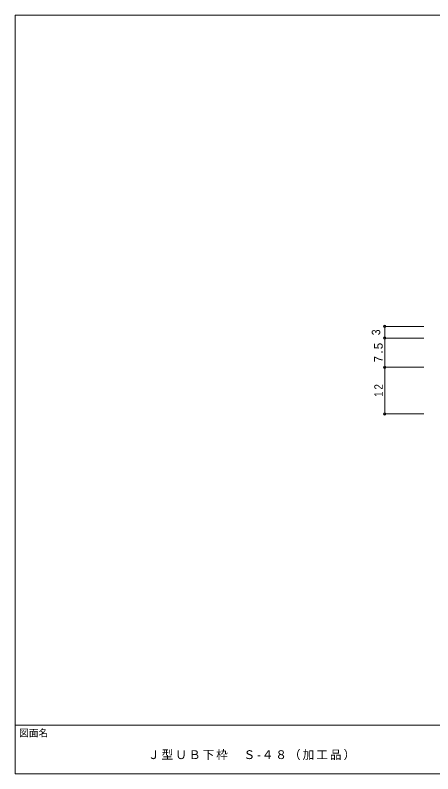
# Model space of a CAD drawing. Units: millimetres at full size, sheet at 1:1. Extents: x -141 to 141, y -98 to 98.
# Drawn here: x -141 to -33.6, y -97.5 to 97.5 of the extents above; entities that cross this region are included whole.
import ezdxf
from ezdxf.enums import TextEntityAlignment as Align

# ---------------------------------------------------------------- set-up
doc = ezdxf.new("R2010")
doc.units = ezdxf.units.MM
doc.header["$PDMODE"] = 32
doc.header["$PDSIZE"] = 0.6
for name, color, linetype, lineweight in [('0-3_寸法', 4, 'Continuous', 9), ('F-0_図面枠', 5, 'Continuous', 9), ('F-5_F-5ﾚｲﾔ', 7, 'Continuous', 9)]:
    doc.layers.add(name, color=color, linetype=linetype, lineweight=lineweight)
doc.styles.add('HGｺﾞｼｯｸM', font='')
doc.styles.get('HGｺﾞｼｯｸM').set_extended_font_data('HGｺﾞｼｯｸM')

msp = doc.modelspace()

# ---------------------------------------------------------------- linework, layer by layer
at = {"layer": '0-3_寸法'}
for p, q in [((-46, 17.493), (-46, 14.493)), ((-46, 17.493), (-36, 17.493)), ((-46, 14.493), (-36, 14.493)), ((-46, 14.493), (-46, 7.007)), ((-46, 7.007), (-36, 7.007)), ((-46, 7.007), (-46, -4.993)), ((-46, -4.993), (-36, -4.993))]:
    msp.add_line(p, q, dxfattribs=at)
for p in [(-46, 17.493), (-46, 14.493), (-46, 7.007), (-46, -4.993)]:
    msp.add_point(p, dxfattribs=at)
at = {"layer": 'F-0_図面枠'}
for p, q in [((-141, 97.5), (141, 97.5)), ((-141, -97.5), (-141, 97.5)), ((-141, -85), (141, -85)), ((141, -97.5), (-141, -97.5))]:
    msp.add_line(p, q, dxfattribs=at)

# ---------------------------------------------------------------- texts
at = {"layer": '0-3_寸法', "color": 7, "style": 'HGｺﾞｼｯｸM', "width": 0.9}
msp.add_text('3', height=2.199, rotation=90, dxfattribs=at).set_placement((-46.5, 15.243), align=Align.BOTTOM_LEFT)
at = {"layer": '0-3_寸法', "color": 7, "char_height": 2.199, "attachment_point": 7, "rotation": 90, "style": 'HGｺﾞｼｯｸM'}
for s, insert in [('\\T1.38;7.5', (-46.5, 8.25)), ('\\T1.36;\\W0.85;12', (-46.5, -0.618))]:
    msp.add_mtext(s, dxfattribs=dict(at, insert=insert))
at = {"layer": 'F-0_図面枠', "color": 7, "style": 'HGｺﾞｼｯｸM'}
msp.add_text('図面名', height=1.833, dxfattribs=at).set_placement((-140, -88.5), align=Align.BOTTOM_LEFT)
at = {"layer": 'F-5_F-5ﾚｲﾔ', "insert": (-106.875, -94), "char_height": 2.199, "attachment_point": 7, "style": 'HGｺﾞｼｯｸM'}
msp.add_mtext('\\T1.17;Ｊ型ＵＢ下枠\u3000Ｓ-４８（加工品）', dxfattribs=at)

doc.saveas('drawing.dxf')
